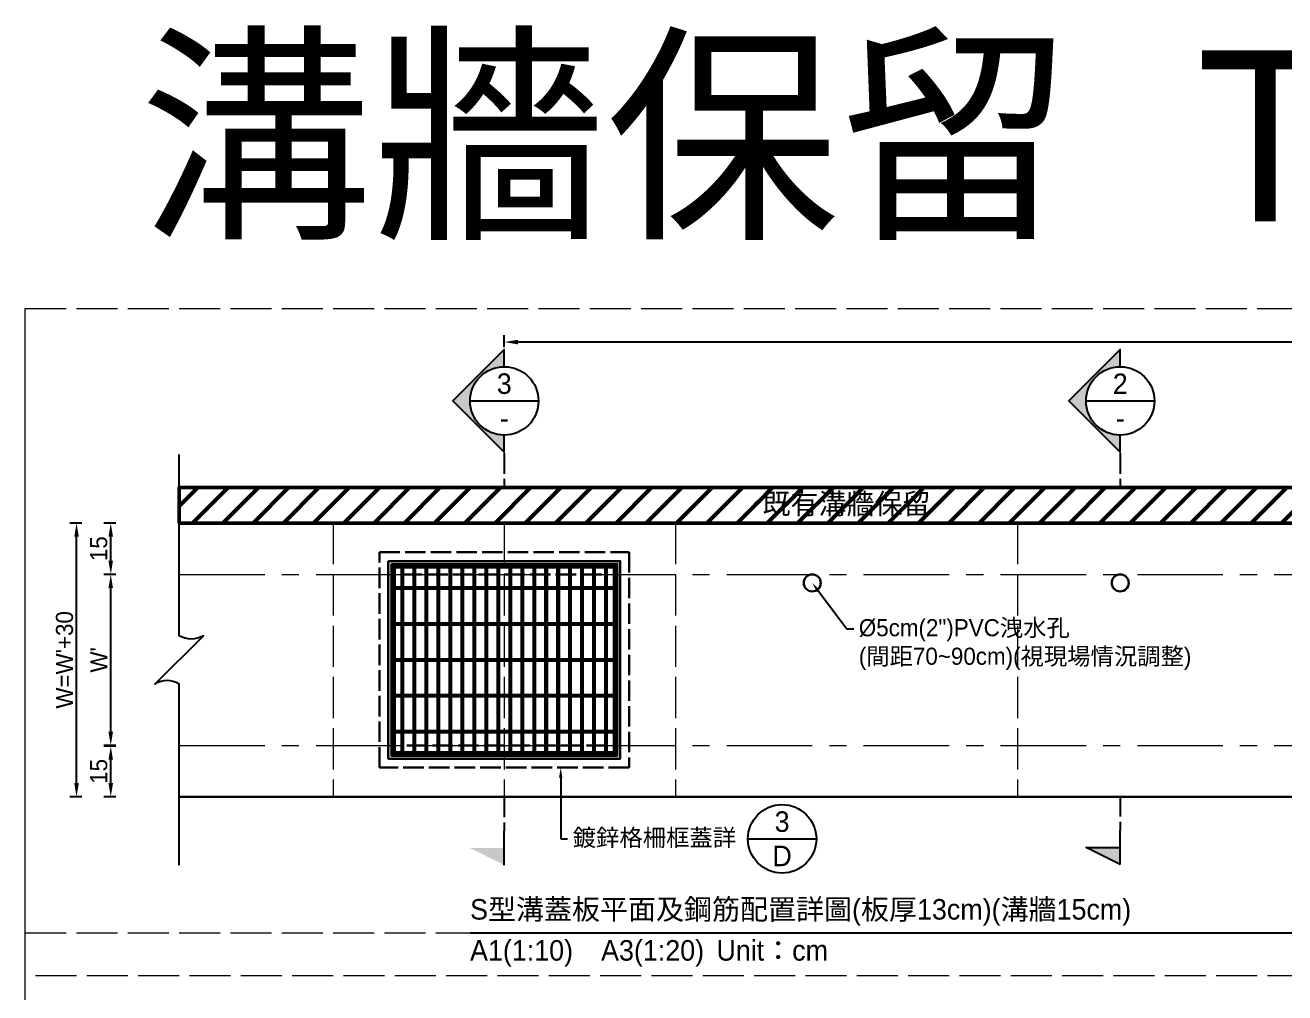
# Model space of a CAD drawing. Extents: x -4891 to 4829, y -5666 to -3242.
# Drawn here: x -2000.9 to -1632.8, y -3889.3 to -3606.5 of the extents above; entities that cross this region are included whole.
import ezdxf
from ezdxf import colors
from ezdxf.entities.mleader import LeaderData, LeaderLine
from ezdxf.math import Vec2, Vec3

# ---------------------------------------------------------------- set-up
doc = ezdxf.new("R2010")
doc.units = 0
doc.header["$MEASUREMENT"] = 0
doc.linetypes.add('ACAD_ISO02W100', pattern=[15, 12, -3])
doc.linetypes.add('CENTERX2', pattern=[4, 2.5, -0.5, 0.5, -0.5])
for name, color, linetype, lineweight in [('一、3.基本-變更', 1, 'Continuous', 50), ('二、1.繪圖-既有設施', 8, 'Continuous', 20), ('二、2.繪圖-施作項目', 181, 'Continuous', 30), ('二、6.繪圖-其他施作項目', 35, 'Continuous', 30)]:
    doc.layers.add(name, color=color, linetype=linetype, lineweight=lineweight)
doc.layers.add('一、4.基本-隱藏', color=9, linetype='ACAD_ISO02W100', lineweight=20, plot=False)
doc.layers.add('三、3.文字-註解文字', color=2, linetype='Continuous')
doc.styles.add('次圖名(詳圖)', font='MS PGothic.ttf', dxfattribs={"height": 6})
doc.styles.add('註解文字', font='MS PGothic.ttf', dxfattribs={"height": 5})
doc.styles.add('註解文字(詳圖)', font='MS PGothic.ttf', dxfattribs={"height": 6})
doc.dimstyles.new('註解文字', dxfattribs={"dimtxt": 5, "dimasz": 4, "dimexe": 2, "dimexo": 2.5, "dimgap": 1, "dimtad": 2, "dimzin": 0, "dimdsep": 46, "dimtxsty": '註解文字', "dimcen": 0.1, "dimclrd": 144, "dimclre": 144, "dimclrt": 256, "dimadec": 0, "dimazin": 0, "dimtfac": 1, "dimtofl": 0, "dimtmove": 0, "dimatfit": 3, "dimfxl": 1.5, "dimfxlon": 1, "dimtolj": 1, "dimtzin": 0, "dimlwd": -1, "dimlwe": -1, "dimarcsym": 1})
pattern_1 = [(45, (-3181.2158, -3583.335), (-2.65165, 2.65165), []), (45, (-3180.332, -3583.335), (-2.65165, 2.65165), []), (45, (-3179.448, -3583.335), (-2.65165, 2.65165), []), (45, (-3178.564, -3583.335), (-2.65165, 2.65165), [])]

# ---------------------------------------------------------------- blocks, each defined once
blk = doc.blocks.new('*D82')
at = {"layer": 'Defpoints', "color": 0, "transparency": 16777216}
for p in [(-1975.85, -3751.99), (-1955.85, -3751.99), (-1955.85, -3766.99)]:
    blk.add_point(p, dxfattribs=at)
at = {"layer": '三、3.文字-註解文字', "color": 144, "transparency": 16777216}
for p, q in [((-1974.35, -3751.99), (-1977.85, -3751.99)), ((-1975.85, -3762.99), (-1975.85, -3755.99)), ((-1974.35, -3766.99), (-1977.85, -3766.99))]:
    blk.add_line(p, q, dxfattribs=at)
for points in [[(-1976.52, -3755.99), (-1975.19, -3755.99), (-1975.85, -3751.99)], [(-1976.52, -3762.99), (-1975.19, -3762.99), (-1975.85, -3766.99)]]:
    blk.add_solid(points, dxfattribs=at)
at = {"layer": '三、3.文字-註解文字', "transparency": 16777216, "insert": (-1979.35, -3759.49), "char_height": 5, "attachment_point": 5, "rotation": 90, "style": '註解文字'}
blk.add_mtext('\\A1;15', dxfattribs=at)
blk = doc.blocks.new('*D83')
at = {"layer": 'Defpoints', "color": 0, "transparency": 16777216}
for p in [(-1975.85, -3766.99), (-1955.85, -3766.99), (-1955.85, -3816.99)]:
    blk.add_point(p, dxfattribs=at)
at = {"layer": '三、3.文字-註解文字', "color": 144, "transparency": 16777216}
for p, q in [((-1974.35, -3766.99), (-1977.85, -3766.99)), ((-1975.85, -3812.99), (-1975.85, -3770.99)), ((-1974.35, -3816.99), (-1977.85, -3816.99))]:
    blk.add_line(p, q, dxfattribs=at)
for points in [[(-1976.52, -3770.99), (-1975.19, -3770.99), (-1975.85, -3766.99)], [(-1976.52, -3812.99), (-1975.19, -3812.99), (-1975.85, -3816.99)]]:
    blk.add_solid(points, dxfattribs=at)
at = {"layer": '三、3.文字-註解文字', "transparency": 16777216, "insert": (-1979.35, -3791.99), "char_height": 5, "attachment_point": 5, "rotation": 90, "style": '註解文字'}
blk.add_mtext("\\A1;W'", dxfattribs=at)
blk = doc.blocks.new('*D84')
at = {"layer": 'Defpoints', "color": 0, "transparency": 16777216}
for p in [(-1975.85, -3817.18), (-1955.85, -3817.18), (-1955.85, -3831.99)]:
    blk.add_point(p, dxfattribs=at)
at = {"layer": '三、3.文字-註解文字', "color": 144, "transparency": 16777216}
for p, q in [((-1974.35, -3817.18), (-1977.85, -3817.18)), ((-1975.85, -3827.99), (-1975.85, -3821.18)), ((-1974.35, -3831.99), (-1977.85, -3831.99))]:
    blk.add_line(p, q, dxfattribs=at)
for points in [[(-1976.52, -3821.18), (-1975.19, -3821.18), (-1975.85, -3817.18)], [(-1976.52, -3827.99), (-1975.19, -3827.99), (-1975.85, -3831.99)]]:
    blk.add_solid(points, dxfattribs=at)
at = {"layer": '三、3.文字-註解文字', "transparency": 16777216, "insert": (-1979.35, -3824.59), "char_height": 5, "attachment_point": 5, "rotation": 90, "style": '註解文字'}
blk.add_mtext('\\A1;15', dxfattribs=at)
blk = doc.blocks.new('*D85')
at = {"layer": 'Defpoints', "color": 0, "transparency": 16777216}
for p in [(-1985.85, -3751.99), (-1955.85, -3751.99), (-1955.85, -3831.99)]:
    blk.add_point(p, dxfattribs=at)
at = {"layer": '三、3.文字-註解文字', "color": 144, "transparency": 16777216}
for p, q in [((-1984.35, -3751.99), (-1987.85, -3751.99)), ((-1985.85, -3827.99), (-1985.85, -3755.99)), ((-1984.35, -3831.99), (-1987.85, -3831.99))]:
    blk.add_line(p, q, dxfattribs=at)
for points in [[(-1986.52, -3755.99), (-1985.19, -3755.99), (-1985.85, -3751.99)], [(-1986.52, -3827.99), (-1985.19, -3827.99), (-1985.85, -3831.99)]]:
    blk.add_solid(points, dxfattribs=at)
at = {"layer": '三、3.文字-註解文字', "transparency": 16777216, "insert": (-1989.35, -3791.99), "char_height": 5, "attachment_point": 5, "rotation": 90, "style": '註解文字'}
blk.add_mtext("\\A1;{\\fMS PGothic|b0|i0|c128|p34;W=}W'{\\fMS PGothic|b0|i0|c128|p34;+30}", dxfattribs=at)
blk = doc.blocks.new('*D81')
at = {"layer": 'Defpoints', "color": 0, "transparency": 16777216}
for p in [(-1860.85, -3699.1), (-1860.85, -3756.99), (-1360.85, -3756.99)]:
    blk.add_point(p, dxfattribs=at)
at = {"layer": '三、3.文字-註解文字', "color": 144, "transparency": 16777216}
for p, q in [((-1860.85, -3700.6), (-1860.85, -3697.1)), ((-1364.85, -3699.1), (-1856.85, -3699.1)), ((-1360.85, -3700.6), (-1360.85, -3697.1))]:
    blk.add_line(p, q, dxfattribs=at)
for points in [[(-1856.85, -3698.44), (-1856.85, -3699.77), (-1860.85, -3699.1)], [(-1364.85, -3698.44), (-1364.85, -3699.77), (-1360.85, -3699.1)]]:
    blk.add_solid(points, dxfattribs=at)
at = {"layer": '三、3.文字-註解文字', "transparency": 16777216, "insert": (-1610.85, -3695.6), "char_height": 5, "attachment_point": 5, "style": '註解文字'}
blk.add_mtext('\\A1;500±2', dxfattribs=at)

msp = doc.modelspace()

# ---------------------------------------------------------------- hatches: boundary and pattern name
at = {"layer": '三、3.文字-註解文字'}
h = msp.add_hatch(color=256, dxfattribs=at)
h.dxf.hatch_style = 1
h.paths.add_polyline_path([(-1860.855, -3701.296), (-1875.855, -3716.296), (-1860.855, -3731.296), (-1860.855, -3726.296, -0.4142136), (-1870.855, -3716.296, -0.4142136), (-1860.855, -3706.296)])
h = msp.add_hatch(color=256, dxfattribs=at)
h.dxf.hatch_style = 1
h.paths.add_polyline_path([(-1680.855, -3701.296), (-1695.855, -3716.296), (-1680.855, -3731.296), (-1680.855, -3726.296, -0.4142136), (-1690.855, -3716.296, -0.4142136), (-1680.855, -3706.296)])
h = msp.add_hatch(color=256, dxfattribs=at)
h.dxf.hatch_style = 1
h.paths.add_polyline_path([(-1870.855, -3846.989), (-1860.855, -3851.989), (-1860.855, -3846.989)])
h = msp.add_hatch(color=256, dxfattribs=at)
h.dxf.hatch_style = 1
h.paths.add_polyline_path([(-1690.855, -3846.796), (-1680.855, -3851.796), (-1680.855, -3846.796)])
at = {"layer": '二、6.繪圖-其他施作項目'}
h = msp.add_hatch(color=256, dxfattribs=at)
h.dxf.hatch_style = 1
h.paths.add_polyline_path([(-1894.755, -3820.889), (-1826.955, -3820.889), (-1826.955, -3763.089), (-1894.755, -3763.089)])
h.paths.add_polyline_path([(-1893.855, -3763.989), (-1827.855, -3763.989), (-1827.855, -3819.989), (-1893.855, -3819.989)], flags=16)
h = msp.add_hatch(dxfattribs=at)
h.set_pattern_fill('ANSI34', color=256, scale=5)
h.set_pattern_definition(pattern_1)
h.paths.add_polyline_path([(-1828.855, -3770.739), (-1892.855, -3770.739), (-1892.855, -3771.239), (-1828.855, -3771.239)])
h = msp.add_hatch(dxfattribs=at)
h.set_pattern_fill('ANSI34', color=256, scale=5)
h.set_pattern_definition(pattern_1)
h.paths.add_polyline_path([(-1828.855, -3781.239), (-1892.855, -3781.239), (-1892.855, -3781.739), (-1828.855, -3781.739)])
h = msp.add_hatch(dxfattribs=at)
h.set_pattern_fill('ANSI34', color=256, scale=5)
h.set_pattern_definition(pattern_1)
h.paths.add_polyline_path([(-1828.855, -3791.739), (-1892.855, -3791.739), (-1892.855, -3792.239), (-1828.855, -3792.239)])
h = msp.add_hatch(dxfattribs=at)
h.set_pattern_fill('ANSI34', color=256, scale=5)
h.set_pattern_definition(pattern_1)
h.paths.add_polyline_path([(-1828.855, -3802.239), (-1892.855, -3802.239), (-1892.855, -3802.739), (-1828.855, -3802.739)])
h = msp.add_hatch(dxfattribs=at)
h.set_pattern_fill('ANSI34', color=256, scale=5)
h.set_pattern_definition(pattern_1)
h.paths.add_polyline_path([(-1828.855, -3812.739), (-1892.855, -3812.739), (-1892.855, -3813.239), (-1828.855, -3813.239)])

# ---------------------------------------------------------------- linework, layer by layer
at = {"layer": '一、4.基本-隱藏'}
for points in [[(-2000.855, -3689.296), (-1220.855, -3689.296), (-1220.855, -4196.296), (-2000.855, -4196.296)], [(-2000.855, -3689.296), (-1220.855, -3689.296), (-1220.855, -3884.296), (-2000.855, -3884.296)]]:
    msp.add_lwpolyline(points, close=True, dxfattribs=at)
for points in [[(-1910.855, -3751.989), (-1910.855, -3831.989)], [(-1860.855, -3751.989), (-1860.855, -3831.989)], [(-1810.855, -3751.989), (-1810.855, -3831.989)], [(-1710.855, -3751.989), (-1710.855, -3831.989)], [(-2000.855, -3871.796), (-1220.855, -3871.796)]]:
    msp.add_lwpolyline(points, dxfattribs=at)
at = {"layer": '三、3.文字-註解文字'}
for points in [[(-1860.855, -3706.296), (-1860.855, -3701.296), (-1875.855, -3716.296), (-1860.855, -3731.296), (-1860.855, -3726.296)], [(-1680.855, -3706.296), (-1680.855, -3701.296), (-1695.855, -3716.296), (-1680.855, -3731.296), (-1680.855, -3726.296)], [(-1870.855, -3716.296), (-1850.855, -3716.296)], [(-1690.855, -3716.296), (-1670.855, -3716.296)], [(-1860.855, -3851.989), (-1860.855, -3841.989)], [(-1680.855, -3851.796), (-1680.855, -3841.796)], [(-1789.658, -3844.296), (-1769.658, -3844.296)], [(-1680.855, -3851.796), (-1690.855, -3846.796), (-1680.855, -3846.796)], [(-1870.855, -3871.796), (-1350.855, -3871.796)]]:
    msp.add_lwpolyline(points, dxfattribs=at)
msp.add_lwpolyline([(-1955.855, -3851.989), (-1955.855, -3799.06, 0.2828427), (-1962.926, -3799.06), (-1948.784, -3784.918, -0.2828427), (-1955.855, -3784.918), (-1955.855, -3731.989)], format="xyb", dxfattribs=at)
at = {"layer": '三、3.文字-註解文字', "linetype": 'ACAD_ISO02W100', "ltscale": 0.5}
for points in [[(-1860.855, -3731.602), (-1860.855, -3741.602)], [(-1680.855, -3731.602), (-1680.855, -3741.602)], [(-1680.855, -3831.796), (-1680.855, -3841.796)], [(-1860.855, -3831.989), (-1860.855, -3841.989)]]:
    msp.add_lwpolyline(points, dxfattribs=at)
at = {"layer": '三、3.文字-註解文字'}
for centre in [(-1860.855, -3716.296), (-1680.855, -3716.296), (-1779.658, -3844.296)]:
    msp.add_circle(centre, 10, dxfattribs=at)
at = {"layer": '二、1.繪圖-既有設施', "linetype": 'CENTERX2', "ltscale": 10}
for points in [[(-1955.855, -3766.989), (-1265.855, -3766.989)], [(-1955.855, -3816.989), (-1265.855, -3816.989)]]:
    msp.add_lwpolyline(points, dxfattribs=at)
at = {"layer": '二、2.繪圖-施作項目', "linetype": 'Continuous'}
for points in [[(-1955.855, -3751.989), (-1265.855, -3751.989)], [(-1955.855, -3831.989), (-1265.855, -3831.989)]]:
    msp.add_lwpolyline(points, dxfattribs=at)
at = {"layer": '二、6.繪圖-其他施作項目', "linetype": 'ACAD_ISO02W100', "ltscale": 0.5}
for points in [[(-1897.355, -3760.489), (-1824.355, -3760.489), (-1824.355, -3823.489), (-1897.355, -3823.489)], [(-1890.855, -3766.989), (-1830.855, -3766.989), (-1830.855, -3816.989), (-1890.855, -3816.989)]]:
    msp.add_lwpolyline(points, close=True, dxfattribs=at)
at = {"layer": '二、6.繪圖-其他施作項目'}
for points in [[(-1894.755, -3763.089), (-1826.955, -3763.089), (-1826.955, -3820.889), (-1894.755, -3820.889)], [(-1893.855, -3763.989), (-1827.855, -3763.989), (-1827.855, -3819.989), (-1893.855, -3819.989)], [(-1893.355, -3764.489), (-1828.355, -3764.489), (-1828.355, -3819.489), (-1893.355, -3819.489)]]:
    msp.add_lwpolyline(points, close=True, dxfattribs=at)
for points in [[(-1893.355, -3764.489), (-1828.355, -3764.489)], [(-1893.355, -3764.489), (-1893.355, -3819.489)], [(-1892.855, -3764.489), (-1892.855, -3819.489)], [(-1892.855, -3764.989), (-1828.855, -3764.989)], [(-1890.855, -3764.989), (-1890.855, -3770.739)], [(-1890.355, -3764.989), (-1890.355, -3770.739)], [(-1887.355, -3764.989), (-1887.355, -3770.739)], [(-1886.855, -3764.989), (-1886.855, -3770.739)], [(-1883.855, -3764.989), (-1883.855, -3770.739)], [(-1883.355, -3764.989), (-1883.355, -3770.739)], [(-1880.355, -3764.989), (-1880.355, -3770.739)], [(-1879.855, -3764.989), (-1879.855, -3770.739)], [(-1876.855, -3764.989), (-1876.855, -3770.739)], [(-1876.355, -3764.989), (-1876.355, -3770.739)], [(-1873.355, -3764.989), (-1873.355, -3770.739)], [(-1872.855, -3764.989), (-1872.855, -3770.739)], [(-1869.855, -3764.989), (-1869.855, -3770.739)], [(-1869.355, -3764.989), (-1869.355, -3770.739)], [(-1866.355, -3764.989), (-1866.355, -3770.739)], [(-1865.855, -3764.989), (-1865.855, -3770.739)], [(-1862.855, -3764.989), (-1862.855, -3770.739)], [(-1862.355, -3764.989), (-1862.355, -3770.739)], [(-1859.355, -3764.989), (-1859.355, -3770.739)], [(-1858.855, -3764.989), (-1858.855, -3770.739)], [(-1855.855, -3764.989), (-1855.855, -3770.739)], [(-1855.355, -3764.989), (-1855.355, -3770.739)], [(-1852.355, -3764.989), (-1852.355, -3770.739)], [(-1851.855, -3764.989), (-1851.855, -3770.739)], [(-1848.855, -3764.989), (-1848.855, -3770.739)], [(-1848.355, -3764.989), (-1848.355, -3770.739)], [(-1845.355, -3764.989), (-1845.355, -3770.739)], [(-1844.855, -3764.989), (-1844.855, -3770.739)], [(-1841.855, -3764.989), (-1841.855, -3770.739)], [(-1841.355, -3764.989), (-1841.355, -3770.739)], [(-1838.355, -3764.989), (-1838.355, -3770.739)], [(-1837.855, -3764.989), (-1837.855, -3770.739)], [(-1834.855, -3764.989), (-1834.855, -3770.739)], [(-1834.355, -3764.989), (-1834.355, -3770.739)], [(-1831.355, -3764.989), (-1831.355, -3770.739)], [(-1830.855, -3764.989), (-1830.855, -3770.739)], [(-1828.855, -3764.489), (-1828.855, -3819.489)], [(-1828.355, -3764.489), (-1828.355, -3819.489)], [(-1892.855, -3770.739), (-1828.855, -3770.739)], [(-1892.855, -3771.239), (-1828.855, -3771.239)], [(-1890.855, -3771.239), (-1890.855, -3781.239)], [(-1890.355, -3771.239), (-1890.355, -3781.239)], [(-1887.355, -3771.239), (-1887.355, -3781.239)], [(-1886.855, -3771.239), (-1886.855, -3781.239)], [(-1883.855, -3771.239), (-1883.855, -3781.239)], [(-1883.355, -3771.239), (-1883.355, -3781.239)], [(-1880.355, -3771.239), (-1880.355, -3781.239)], [(-1879.855, -3771.239), (-1879.855, -3781.239)], [(-1876.855, -3771.239), (-1876.855, -3781.239)], [(-1876.355, -3771.239), (-1876.355, -3781.239)], [(-1873.355, -3771.239), (-1873.355, -3781.239)], [(-1872.855, -3771.239), (-1872.855, -3781.239)], [(-1869.855, -3771.239), (-1869.855, -3781.239)], [(-1869.355, -3771.239), (-1869.355, -3781.239)], [(-1866.355, -3771.239), (-1866.355, -3781.239)], [(-1865.855, -3771.239), (-1865.855, -3781.239)], [(-1862.855, -3771.239), (-1862.855, -3781.239)], [(-1862.355, -3771.239), (-1862.355, -3781.239)], [(-1859.355, -3771.239), (-1859.355, -3781.239)], [(-1858.855, -3771.239), (-1858.855, -3781.239)], [(-1855.855, -3771.239), (-1855.855, -3781.239)], [(-1855.355, -3771.239), (-1855.355, -3781.239)], [(-1852.355, -3771.239), (-1852.355, -3781.239)], [(-1851.855, -3771.239), (-1851.855, -3781.239)], [(-1848.855, -3771.239), (-1848.855, -3781.239)], [(-1848.355, -3771.239), (-1848.355, -3781.239)], [(-1845.355, -3771.239), (-1845.355, -3781.239)], [(-1844.855, -3771.239), (-1844.855, -3781.239)], [(-1841.855, -3771.239), (-1841.855, -3781.239)], [(-1841.355, -3771.239), (-1841.355, -3781.239)], [(-1838.355, -3771.239), (-1838.355, -3781.239)], [(-1837.855, -3771.239), (-1837.855, -3781.239)], [(-1834.855, -3771.239), (-1834.855, -3781.239)], [(-1834.355, -3771.239), (-1834.355, -3781.239)], [(-1831.355, -3771.239), (-1831.355, -3781.239)], [(-1830.855, -3771.239), (-1830.855, -3781.239)], [(-1892.855, -3781.239), (-1828.855, -3781.239)], [(-1892.855, -3781.739), (-1828.855, -3781.739)], [(-1890.855, -3781.739), (-1890.855, -3791.739)], [(-1890.355, -3781.739), (-1890.355, -3791.739)], [(-1887.355, -3781.739), (-1887.355, -3791.739)], [(-1886.855, -3781.739), (-1886.855, -3791.739)], [(-1883.855, -3781.739), (-1883.855, -3791.739)], [(-1883.355, -3781.739), (-1883.355, -3791.739)], [(-1880.355, -3781.739), (-1880.355, -3791.739)], [(-1879.855, -3781.739), (-1879.855, -3791.739)], [(-1876.855, -3781.739), (-1876.855, -3791.739)], [(-1876.355, -3781.739), (-1876.355, -3791.739)], [(-1873.355, -3781.739), (-1873.355, -3791.739)], [(-1872.855, -3781.739), (-1872.855, -3791.739)], [(-1869.855, -3781.739), (-1869.855, -3791.739)], [(-1869.355, -3781.739), (-1869.355, -3791.739)], [(-1866.355, -3781.739), (-1866.355, -3791.739)], [(-1865.855, -3781.739), (-1865.855, -3791.739)], [(-1862.855, -3781.739), (-1862.855, -3791.739)], [(-1862.355, -3781.739), (-1862.355, -3791.739)], [(-1859.355, -3781.739), (-1859.355, -3791.739)], [(-1858.855, -3781.739), (-1858.855, -3791.739)], [(-1855.855, -3781.739), (-1855.855, -3791.739)], [(-1855.355, -3781.739), (-1855.355, -3791.739)], [(-1852.355, -3781.739), (-1852.355, -3791.739)], [(-1851.855, -3781.739), (-1851.855, -3791.739)], [(-1848.855, -3781.739), (-1848.855, -3791.739)], [(-1848.355, -3781.739), (-1848.355, -3791.739)], [(-1845.355, -3781.739), (-1845.355, -3791.739)], [(-1844.855, -3781.739), (-1844.855, -3791.739)], [(-1841.855, -3781.739), (-1841.855, -3791.739)], [(-1841.355, -3781.739), (-1841.355, -3791.739)], [(-1838.355, -3781.739), (-1838.355, -3791.739)], [(-1837.855, -3781.739), (-1837.855, -3791.739)], [(-1834.855, -3781.739), (-1834.855, -3791.739)], [(-1834.355, -3781.739), (-1834.355, -3791.739)], [(-1831.355, -3781.739), (-1831.355, -3791.739)], [(-1830.855, -3781.739), (-1830.855, -3791.739)], [(-1892.855, -3791.739), (-1828.855, -3791.739)], [(-1892.855, -3792.239), (-1828.855, -3792.239)], [(-1890.855, -3792.239), (-1890.855, -3802.239)], [(-1890.355, -3792.239), (-1890.355, -3802.239)], [(-1887.355, -3792.239), (-1887.355, -3802.239)], [(-1886.855, -3792.239), (-1886.855, -3802.239)], [(-1883.855, -3792.239), (-1883.855, -3802.239)], [(-1883.355, -3792.239), (-1883.355, -3802.239)], [(-1880.355, -3792.239), (-1880.355, -3802.239)], [(-1879.855, -3792.239), (-1879.855, -3802.239)], [(-1876.855, -3792.239), (-1876.855, -3802.239)], [(-1876.355, -3792.239), (-1876.355, -3802.239)], [(-1873.355, -3792.239), (-1873.355, -3802.239)], [(-1872.855, -3792.239), (-1872.855, -3802.239)], [(-1869.855, -3792.239), (-1869.855, -3802.239)], [(-1869.355, -3792.239), (-1869.355, -3802.239)], [(-1866.355, -3792.239), (-1866.355, -3802.239)], [(-1865.855, -3792.239), (-1865.855, -3802.239)], [(-1862.855, -3792.239), (-1862.855, -3802.239)], [(-1862.355, -3792.239), (-1862.355, -3802.239)], [(-1859.355, -3792.239), (-1859.355, -3802.239)], [(-1858.855, -3792.239), (-1858.855, -3802.239)], [(-1855.855, -3792.239), (-1855.855, -3802.239)], [(-1855.355, -3792.239), (-1855.355, -3802.239)], [(-1852.355, -3792.239), (-1852.355, -3802.239)], [(-1851.855, -3792.239), (-1851.855, -3802.239)], [(-1848.855, -3792.239), (-1848.855, -3802.239)], [(-1848.355, -3792.239), (-1848.355, -3802.239)], [(-1845.355, -3792.239), (-1845.355, -3802.239)], [(-1844.855, -3792.239), (-1844.855, -3802.239)], [(-1841.855, -3792.239), (-1841.855, -3802.239)], [(-1841.355, -3792.239), (-1841.355, -3802.239)], [(-1838.355, -3792.239), (-1838.355, -3802.239)], [(-1837.855, -3792.239), (-1837.855, -3802.239)], [(-1834.855, -3792.239), (-1834.855, -3802.239)], [(-1834.355, -3792.239), (-1834.355, -3802.239)], [(-1831.355, -3792.239), (-1831.355, -3802.239)], [(-1830.855, -3792.239), (-1830.855, -3802.239)], [(-1892.855, -3802.239), (-1828.855, -3802.239)], [(-1892.855, -3802.739), (-1828.855, -3802.739)], [(-1890.855, -3802.739), (-1890.855, -3812.739)], [(-1890.355, -3802.739), (-1890.355, -3812.739)], [(-1887.355, -3802.739), (-1887.355, -3812.739)], [(-1886.855, -3802.739), (-1886.855, -3812.739)], [(-1883.855, -3802.739), (-1883.855, -3812.739)], [(-1883.355, -3802.739), (-1883.355, -3812.739)], [(-1880.355, -3802.739), (-1880.355, -3812.739)], [(-1879.855, -3802.739), (-1879.855, -3812.739)], [(-1876.855, -3802.739), (-1876.855, -3812.739)], [(-1876.355, -3802.739), (-1876.355, -3812.739)], [(-1873.355, -3802.739), (-1873.355, -3812.739)], [(-1872.855, -3802.739), (-1872.855, -3812.739)], [(-1869.855, -3802.739), (-1869.855, -3812.739)], [(-1869.355, -3802.739), (-1869.355, -3812.739)], [(-1866.355, -3802.739), (-1866.355, -3812.739)], [(-1865.855, -3802.739), (-1865.855, -3812.739)], [(-1862.855, -3802.739), (-1862.855, -3812.739)], [(-1862.355, -3802.739), (-1862.355, -3812.739)], [(-1859.355, -3802.739), (-1859.355, -3812.739)], [(-1858.855, -3802.739), (-1858.855, -3812.739)], [(-1855.855, -3802.739), (-1855.855, -3812.739)], [(-1855.355, -3802.739), (-1855.355, -3812.739)], [(-1852.355, -3802.739), (-1852.355, -3812.739)], [(-1851.855, -3802.739), (-1851.855, -3812.739)], [(-1848.855, -3802.739), (-1848.855, -3812.739)], [(-1848.355, -3802.739), (-1848.355, -3812.739)], [(-1845.355, -3802.739), (-1845.355, -3812.739)], [(-1844.855, -3802.739), (-1844.855, -3812.739)], [(-1841.855, -3802.739), (-1841.855, -3812.739)], [(-1841.355, -3802.739), (-1841.355, -3812.739)], [(-1838.355, -3802.739), (-1838.355, -3812.739)], [(-1837.855, -3802.739), (-1837.855, -3812.739)], [(-1834.855, -3802.739), (-1834.855, -3812.739)], [(-1834.355, -3802.739), (-1834.355, -3812.739)], [(-1831.355, -3802.739), (-1831.355, -3812.739)], [(-1830.855, -3802.739), (-1830.855, -3812.739)], [(-1892.855, -3812.739), (-1828.855, -3812.739)], [(-1892.855, -3813.239), (-1828.855, -3813.239)], [(-1890.855, -3813.239), (-1890.855, -3818.989)], [(-1890.355, -3813.239), (-1890.355, -3818.989)], [(-1887.355, -3813.239), (-1887.355, -3818.989)], [(-1886.855, -3813.239), (-1886.855, -3818.989)], [(-1883.855, -3813.239), (-1883.855, -3818.989)], [(-1883.355, -3813.239), (-1883.355, -3818.989)], [(-1880.355, -3813.239), (-1880.355, -3818.989)], [(-1879.855, -3813.239), (-1879.855, -3818.989)], [(-1876.855, -3813.239), (-1876.855, -3818.989)], [(-1876.355, -3813.239), (-1876.355, -3818.989)], [(-1873.355, -3813.239), (-1873.355, -3818.989)], [(-1872.855, -3813.239), (-1872.855, -3818.989)], [(-1869.855, -3813.239), (-1869.855, -3818.989)], [(-1869.355, -3813.239), (-1869.355, -3818.989)], [(-1866.355, -3813.239), (-1866.355, -3818.989)], [(-1865.855, -3813.239), (-1865.855, -3818.989)], [(-1862.855, -3813.239), (-1862.855, -3818.989)], [(-1862.355, -3813.239), (-1862.355, -3818.989)], [(-1859.355, -3813.239), (-1859.355, -3818.989)], [(-1858.855, -3813.239), (-1858.855, -3818.989)], [(-1855.855, -3813.239), (-1855.855, -3818.989)], [(-1855.355, -3813.239), (-1855.355, -3818.989)], [(-1852.355, -3813.239), (-1852.355, -3818.989)], [(-1851.855, -3813.239), (-1851.855, -3818.989)], [(-1848.855, -3813.239), (-1848.855, -3818.989)], [(-1848.355, -3813.239), (-1848.355, -3818.989)], [(-1845.355, -3813.239), (-1845.355, -3818.989)], [(-1844.855, -3813.239), (-1844.855, -3818.989)], [(-1841.855, -3813.239), (-1841.855, -3818.989)], [(-1841.355, -3813.239), (-1841.355, -3818.989)], [(-1838.355, -3813.239), (-1838.355, -3818.989)], [(-1837.855, -3813.239), (-1837.855, -3818.989)], [(-1834.855, -3813.239), (-1834.855, -3818.989)], [(-1834.355, -3813.239), (-1834.355, -3818.989)], [(-1831.355, -3813.239), (-1831.355, -3818.989)], [(-1830.855, -3813.239), (-1830.855, -3818.989)], [(-1893.355, -3819.489), (-1828.355, -3819.489)], [(-1892.855, -3818.989), (-1828.855, -3818.989)]]:
    msp.add_lwpolyline(points, dxfattribs=at)
for centre in [(-1770.855, -3769.489), (-1680.855, -3769.489)]:
    msp.add_circle(centre, 2.5, dxfattribs=at)

# ---------------------------------------------------------------- texts
at = {"layer": '三、3.文字-註解文字'}
for s, width, gutter_width, insert, char_height, attachment_point, style in [("{\\fMS PGothic|b0|i0|c128|p34;溝牆保留  T=13、W}'{\\fMS PGothic|b0|i0|c128|p34;=}5{\\fMS PGothic|b0|i0|c128|p34;0}", 718.58334, 25, (-1610.855, -3669.296), 50, 8, '註解文字'), ('3', 6.60394, 25, (-1860.855, -3711.296), 6, 5, '註解文字(詳圖)'), ('2', 6.60394, 25, (-1680.855, -3711.296), 6, 5, '註解文字(詳圖)'), ('-', 6.60394, 25, (-1860.855, -3721.296), 6, 5, '註解文字(詳圖)'), ('-', 6.60394, 25, (-1680.855, -3721.296), 6, 5, '註解文字(詳圖)'), ('3', 6.60394, 25, (-1779.658, -3839.296), 6, 5, '註解文字(詳圖)'), ('D', 6.60394, 25, (-1779.658, -3849.296), 6, 5, '註解文字(詳圖)'), ('S{\\fMS PGothic|b0|i0|c128|p34;型溝蓋板平面及鋼筋配置詳圖(板厚13cm)}(溝牆15cm)', 215.37549, 15, (-1870.855, -3865.796), 6, 4, '次圖名(詳圖)'), ('A1(1:10)\u3000A3(1:20){\\fMS PGothic|b0|i0|c128|p34;^IUnit：cm}', 136.03259, 15, (-1870.855, -3877.796), 6, 4, '次圖名(詳圖)')]:
    msp.add_mtext_dynamic_manual_height_columns(s, width=width, gutter_width=gutter_width, heights=[0], dxfattribs=dict(at, insert=insert, char_height=char_height, attachment_point=attachment_point, style=style))

# ---------------------------------------------------------------- dimensions: what is measured, and where the dimension line sits
dim = msp.add_linear_dim(base=(-1860.855, -3699.102), p1=(-1360.855, -3756.989), p2=(-1860.855, -3756.989), text='500±2', dimstyle='註解文字', dxfattribs=at)
dim.commit()
dim.dimension.update_dxf_attribs({"geometry": '*D81', "text_midpoint": (-1610.855, -3695.602)})
for base, p1, p2, text, picture, middle in [((-1985.855, -3751.989), (-1955.855, -3831.989), (-1955.855, -3751.989), "{\\fMS PGothic|b0|i0|c128|p34;W=}W'{\\fMS PGothic|b0|i0|c128|p34;+30}", '*D85', (-1989.355, -3791.989)), ((-1975.855, -3751.989), (-1955.855, -3766.989), (-1955.855, -3751.989), '15', '*D82', (-1979.355, -3759.489)), ((-1975.855, -3766.989), (-1955.855, -3816.989), (-1955.855, -3766.989), "W'", '*D83', (-1979.355, -3791.989)), ((-1975.855, -3817.183), (-1955.855, -3831.989), (-1955.855, -3817.183), '15', '*D84', (-1979.355, -3824.586))]:
    dim = msp.add_linear_dim(base=base, p1=p1, p2=p2, angle=90, text=text, dimstyle='註解文字', dxfattribs=at)
    dim.commit()
    dim.dimension.update_dxf_attribs({"geometry": picture, "text_midpoint": middle})

# ---------------------------------------------------------------- leaders
ml = msp.add_multileader_mtext('Standard', dxfattribs=at)
ml.set_content('{\\fMS PGothic|b0|i0|c128|p34;%%C5cm(2")PVC洩水孔\\P(間距70~90cm)(視現場情況調整)}', color=256, style='註解文字')
ml.set_leader_properties(color=144, linetype='ByLayer', lineweight=-1)
ml.build(insert=Vec2(0, 0))
ml.multileader.update_dxf_attribs({"dogleg_length": 2, "arrow_head_size": 3})
ctx = ml.context
ctx.base_point, ctx.char_height, ctx.arrow_head_size, ctx.landing_gap_size, ctx.plane_origin = Vec3(-1758.749, -3782.943), 5, 3, 1.5, Vec3(-1770.855, -3769.489)
notes = []
notes.append((ctx, [(1, (1, 1, 0), (-1760.749, -3782.943), (1, 0), 2, [(0, [(-1770.855, -3769.489)], 0, [])])]))
ctx.mtext.insert, ctx.mtext.width, ctx.mtext.flow_direction = Vec3(-1757.249, -3780.088), 101.32193, 5
ml = msp.add_multileader_mtext('Standard', dxfattribs=at)
ml.set_content('鍍鋅格柵框蓋詳', color=256, style='註解文字')
ml.set_leader_properties(color=144, linetype='ByLayer', lineweight=-1)
ml.build(insert=Vec2(0, 0))
ml.multileader.update_dxf_attribs({"dogleg_length": 2, "arrow_head_size": 3})
ctx = ml.context
ctx.base_point, ctx.char_height, ctx.arrow_head_size, ctx.landing_gap_size, ctx.plane_origin = Vec3(-1842.355, -3844.296), 5, 3, 1.5, Vec3(-1861.904, -3900.473)
notes.append((ctx, [(1, (1, 1, 0), (-1844.355, -3844.296), (1, 0), 2, [(0, [(-1844.355, -3823.489)], 0, [])])]))
ctx.mtext.insert, ctx.mtext.width, ctx.mtext.flow_direction = Vec3(-1840.855, -3841.441), 122.40528, 5
for ctx, leaders in notes:
    for number, flags, end, landing, length, lines in leaders:
        leader = LeaderData()
        leader.index, (leader.has_last_leader_line, leader.has_dogleg_vector, leader.attachment_direction) = number, flags
        leader.last_leader_point, leader.dogleg_vector, leader.dogleg_length = Vec3(end), Vec3(landing), length
        for number, points, colour, breaks in lines:
            line = LeaderLine()
            line.index, line.vertices, line.color, line.breaks = number, Vec3.list(points), colors.encode_raw_color(colour), breaks
            leader.lines.append(line)
        ctx.leaders.append(leader)

# ---------------------------------------------------------------- next in the draw order: texts
at = {"layer": '三、3.文字-註解文字', "linetype": 'Continuous', "insert": (-1760.855, -3746.699), "char_height": 6, "attachment_point": 5, "style": '次圖名(詳圖)', "bg_fill": 3, "box_fill_scale": 1, "bg_fill_color": 256, "bg_fill_transparency": 0}
msp.add_mtext_dynamic_manual_height_columns('{\\fMS PGothic|b0|i0|c128|p34;既有溝牆保留}', width=52.30946, gutter_width=30, heights=[0], dxfattribs=at)

# ---------------------------------------------------------------- next in the draw order: hatches: boundary and pattern name
at = {"layer": '一、3.基本-變更', "linetype": 'Continuous'}
h = msp.add_hatch(dxfattribs=at)
h.set_pattern_fill('ANSI31', color=256, scale=50)
h.set_pattern_definition([(45, (-3617.716, 106.4965), (-4.419417, 4.419417), [])])
h.paths.add_polyline_path([(-1265.855, -3741.602), (-1955.855, -3741.602), (-1955.855, -3751.989), (-1265.855, -3751.989)])

# ---------------------------------------------------------------- next in the draw order: linework, layer by layer
msp.add_lwpolyline([(-1955.855, -3751.989), (-1265.855, -3751.989), (-1265.855, -3741.602), (-1955.855, -3741.602)], close=True, dxfattribs=at)

doc.saveas('drawing.dxf')
